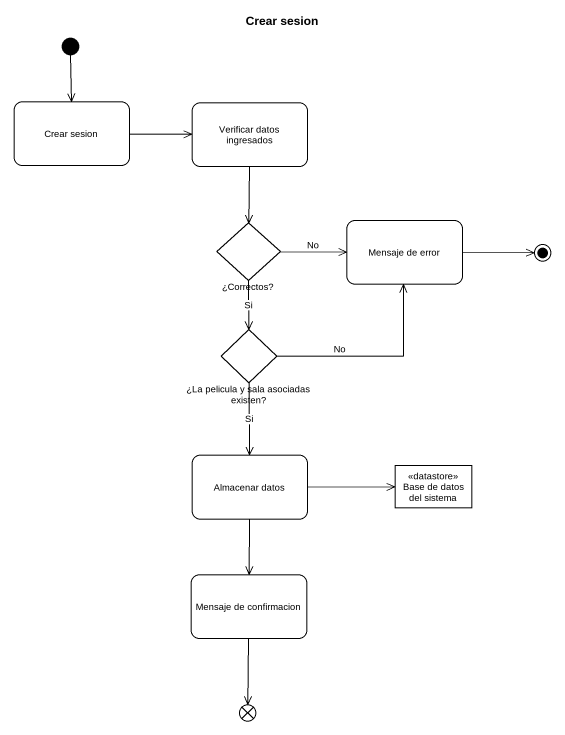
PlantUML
@startuml
title Crear sesion
hide empty description
state "Crear sesion" as Crear_sesion
state "Verificar datos ingresados" as Verificar_datos_ingresados
state "¿Correctos?" as Correctos <<choice>>
state "Mensaje de error" as Mensaje_de_error
state "¿La pelicula y sala asociadas existen?" as La_pelicula_y_sala <<choice>>
state "Almacenar datos" as Almacenar_datos
state "Base de datos del sistema" as Base_de_datos_del_sistema <<datastore>>
state "Mensaje de confirmacion" as Mensaje_de_confirmacion
state flowfinal1 <<end>>
[*] --> Crear_sesion
Crear_sesion -right-> Verificar_datos_ingresados
Verificar_datos_ingresados --> Correctos
Correctos -right-> Mensaje_de_error : No
Correctos --> La_pelicula_y_sala : Si
La_pelicula_y_sala -up-> Mensaje_de_error : No
La_pelicula_y_sala --> Almacenar_datos : Si
Almacenar_datos -right-> Base_de_datos_del_sistema
Almacenar_datos --> Mensaje_de_confirmacion
Mensaje_de_confirmacion --> flowfinal1
Mensaje_de_error -right-> [*]
@enduml
